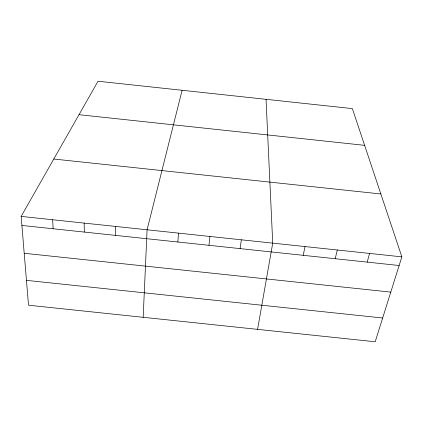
<?xml version="1.0" encoding="UTF-8"?>
<svg xmlns="http://www.w3.org/2000/svg" width="423" height="423" viewBox="0 0 423 423"><rect width="100%" height="100%" fill="white"/><g stroke="black" fill="none" stroke-linecap="round" stroke-linejoin="round"><path stroke-width="0.63" d="M115.521 235.389L115.632 226.442M143.175 317.303L147.088 229.789L182.102 90.279M177.84 242.004L178.522 233.131M208.973 245.308L209.94 236.468M240.084 248.613L241.343 239.804M257.581 329.369L272.724 243.14L266.035 99.315M303.201 255.318L305.036 246.572M335.201 258.712L337.327 250.004M367.18 262.112L369.596 253.435M401.85 256.861L375.196 341.768L28.515 305.216L21.15 216.402L98.036 81.232L352.37 108.611L401.85 256.861L21.15 216.402M24.206 253.282L390.783 292.113M26.453 280.364L382.656 318.001M79.006 114.686L364.626 145.338M53.784 159.027L380.859 193.972M21.901 225.443L399.138 265.507M52.663 219.754L53.124 228.758M84.156 223.101L84.33 232.074"/></g></svg>
